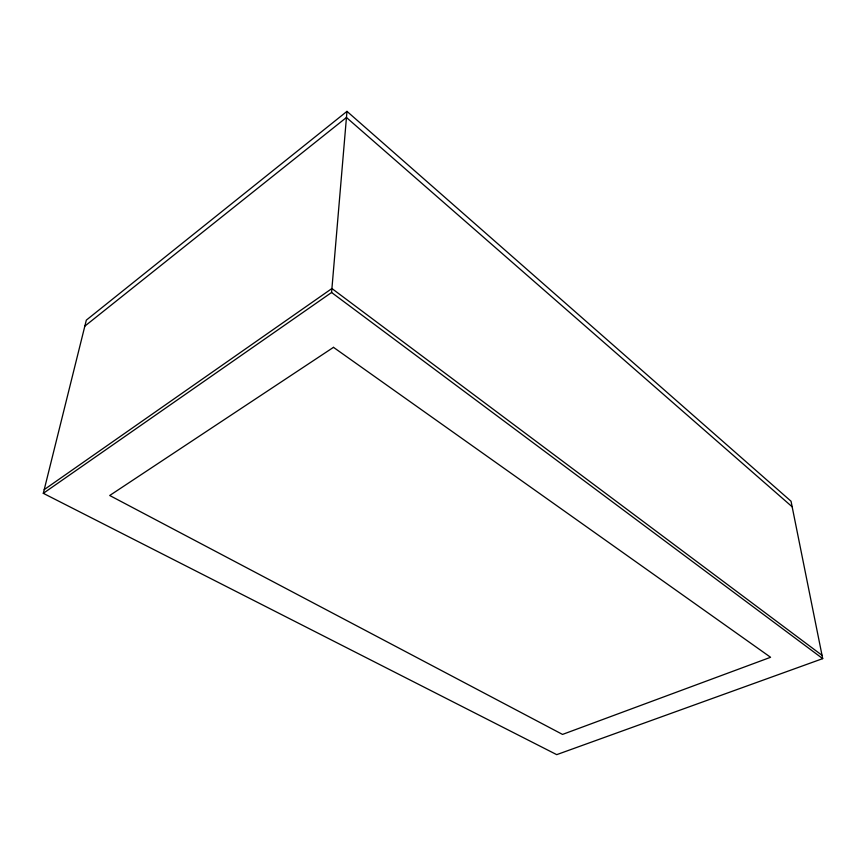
<?xml version="1.0" encoding="UTF-8"?>
<svg xmlns="http://www.w3.org/2000/svg" width="866" height="866" viewBox="0 0 866 866"><rect width="100%" height="100%" fill="white"/><g stroke="black" fill="none" stroke-linecap="round" stroke-linejoin="round"><path stroke-width="1.3" d="M43.3 493.328L331.581 292.491L346.974 111.357L791.037 501.23L822.7 658.625L556.719 754.643L43.3 493.328L86.329 320.128L346.974 111.357M84.836 326.125L346.454 117.495L792.152 506.783M44.22 489.615L331.916 288.53L822.04 655.313M331.581 292.491L822.7 658.625M333.486 347.342L109.711 495.493L562.532 734.422L770.588 657.283L333.486 347.342"/></g></svg>
